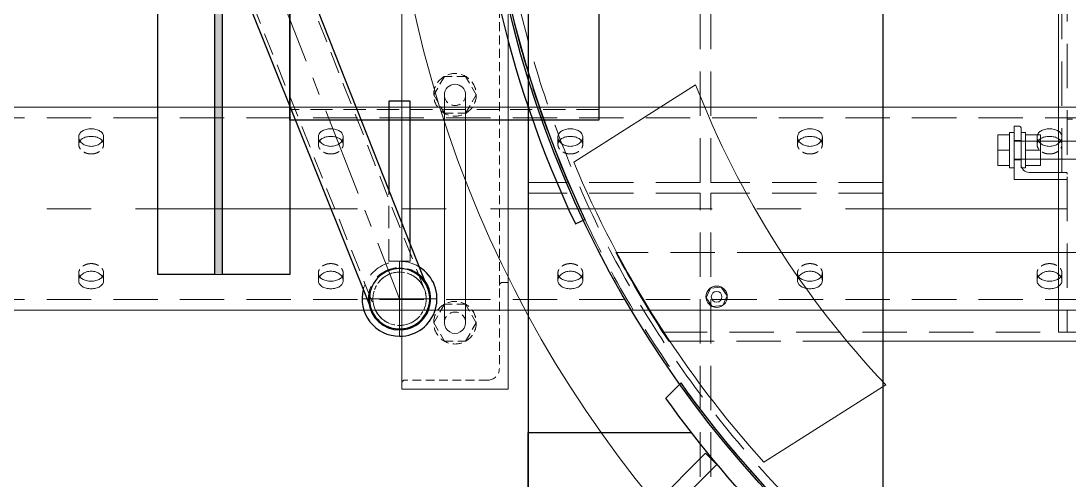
# Model space of a CAD drawing. Header units: millimetres. Extents: x -46397 to 283259, y -8690 to 23983.
# Drawn here: x 2549 to 3139, y 461 to 720 of the extents above; entities that cross this region are included whole.
import ezdxf

# ---------------------------------------------------------------- set-up
doc = ezdxf.new("R2010")
doc.units = ezdxf.units.MM
for name, pattern in [('CENTER', [2, 1.25, -0.25, 0.25, -0.25]), ('HIDDEN', [0.375, 0.25, -0.125]), ('HIDDENX2', [0.75, 0.5, -0.25])]:
    doc.linetypes.add(name, pattern=pattern)
for name, color, linetype, lineweight in [('AM_8', 1, 'Continuous', 25), ('CHUAN NET KHUAT', 4, 'HIDDEN', 0), ('DUONGCHINH', 7, 'Continuous', 25), ('DUONGDIM', 253, 'Continuous', 15), ('DUONGTAM', 1, 'CENTER', 0), ('Long_AM_Hidden', 4, 'HIDDEN', 9), ('Long_AM_Visible', 30, 'Continuous', 25), ('Long_Centerline', 1, 'CENTER', 9), ('PH-133D', 8, 'HIDDEN', 9), ('PV-133D', 7, 'Continuous', 9)]:
    doc.layers.add(name, color=color, linetype=linetype, lineweight=lineweight)
doc.layers.add('flashshoot', color=7, linetype='Continuous')

# ---------------------------------------------------------------- blocks, each defined once
blk = doc.blocks.new('A$Cd0a137ae')
at = {"color": 3, "linetype": 'HIDDENX2', "lineweight": 0, "ltscale": 50}
for radius in [605, 600, 600]:
    blk.add_circle((0, 2.33), radius, dxfattribs=at)
at = {"layer": 'DUONGCHINH', "color": 2}
blk.add_circle((0, 2.33), 606, dxfattribs=at)
blk = doc.blocks.new('A$C5f191858')
at = {"color": 150, "linetype": 'Continuous', "lineweight": 0, "ltscale": 10}
for p, q in [((277.67, 438.41), (277.67, -433.74)), ((327.67, -396.87), (327.67, 401.54)), ((322.67, -227.67), (322.67, -277.67)), ((322.67, -277.67), (-327.33, -277.67)), ((215.12, -277.67), (215.12, -287.83)), ((225.12, -277.67), (225.12, -287.83)), ((232.62, -277.67), (232.62, -294.17)), ((236.62, -302.67), (236.62, -277.67)), ((211.49, -287.83), (211.49, -296.17)), ((220.12, -287.83), (211.49, -287.83)), ((220.12, -287.83), (220.12, -296.17)), ((228.75, -287.83), (220.12, -287.83)), ((228.75, -287.83), (228.75, -296.17)), ((206.62, -299.67), (206.62, -302.67)), ((228.12, -298.67), (207.62, -298.67)), ((230.12, -296.17), (210.12, -296.17)), ((210.12, -296.17), (210.12, -298.67)), ((230.12, -296.17), (230.12, -298.2)), ((206.62, -302.67), (236.62, -302.67)), ((210.12, -302.67), (210.12, -305.17)), ((210.12, -305.17), (230.12, -305.17)), ((211.49, -305.17), (211.49, -311.83)), ((220.12, -305.17), (220.12, -311.83)), ((228.75, -305.17), (228.75, -311.83)), ((230.12, -302.67), (230.12, -305.17)), ((220.12, -311.83), (211.49, -311.83)), ((228.75, -311.83), (220.12, -311.83)), ((395.82, -443.66), (352.28, -374.98)), ((297.25, -467.74), (302.14, -464.31)), ((302.14, -464.31), (307.56, -466.83)), ((297.77, -473.69), (297.25, -467.74)), ((307.56, -466.83), (308.08, -472.79)), ((303.19, -476.22), (297.77, -473.69)), ((308.08, -472.79), (303.19, -476.22)), ((226.9, -550.74), (183.36, -482.07)), ((327.67, -497.22), (327.67, -496.6)), ((277.67, -526.57), (277.67, -527.09))]:
    blk.add_line(p, q, dxfattribs=at)
for radius in [6, 3]:
    blk.add_circle((302.67, -470.26), radius, dxfattribs=at)
for centre, radius, start, end in [((228.12, -294.17), 4.5, 270, 0), ((207.62, -299.67), 1, 90, 180), ((-5.41, 2.46), 520, 291.28581, 313.46079), ((-5.41, 2.46), 600, 292.77923, 311.96737), ((-4.67, 2.33), 600, 298.07038, 303.63424)]:
    blk.add_arc(centre, radius, start, end, dxfattribs=at)
at = {"layer": 'CHUAN NET KHUAT', "ltscale": 100}
for p, q in [((215.12, -252.67), (215.12, -277.67)), ((225.12, -252.67), (225.12, -277.67)), ((202.67, -269.67), (202.67, -272.67)), ((-327.33, -272.67), (322.67, -272.67)), ((232.67, -275.67), (-237.33, -275.67)), ((232.62, -273.67), (232.62, -277.67)), ((232.67, -272.67), (232.67, -275.67)), ((236.62, -277.67), (236.62, -272.67)), ((322.67, -500.51), (322.67, -277.67)), ((215.12, -287.83), (215.12, -302.67)), ((215.12, -298.67), (215.12, -287.83)), ((225.12, -287.83), (225.12, -302.67)), ((225.12, -298.67), (225.12, -287.83)), ((214.62, -298.67), (214.62, -302.67)), ((225.62, -298.67), (225.62, -302.67)), ((228.12, -298.67), (230.12, -298.67)), ((230.12, -298.2), (230.12, -298.67)), ((327.67, -496.6), (327.67, -396.87)), ((277.67, -433.74), (277.67, -526.57))]:
    blk.add_line(p, q, dxfattribs=at)
at = {"layer": 'CHUAN NET KHUAT', "ltscale": 50}
blk.add_arc((233.62, -273.67), 1, 90, 180, dxfattribs=at)
blk = doc.blocks.new('A$C87972526')
at = {"color": 5, "linetype": 'Continuous', "lineweight": 0}
blk.add_circle((0, 2.34), 656, dxfattribs=at)
blk = doc.blocks.new('MH2.1')
at = {"layer": 'AM_8'}
blk.add_hatch(color=256, dxfattribs=at).paths.add_polyline_path([(290, -751), (-290, -751), (-290, -755.5), (290, -755.5)])
at = {"layer": 'DUONGDIM'}
blk.add_lwpolyline([(-290, -751), (290, -751), (290, -755.5), (-290, -755.5)], close=True, dxfattribs=at)
at = {"layer": 'Long_AM_Hidden', "ltscale": 50}
for p, q in [((298.62, -637.14), (39.91, -739.46)), ((272.71, -645.24), (282.65, -645.24)), ((282.65, -645.24), (282.65, -657.24)), ((282.65, -657.24), (242.37, -657.24)), ((50.17, -769.15), (308.88, -665.33))]:
    blk.add_line(p, q, dxfattribs=at)
blk.add_lwpolyline([(-197.2, -539), (197.2, -539), (197.2, -713), (-197.2, -713)], close=True, dxfattribs=at)
for radius, start, end in [(17.54, 124.25412, 275.74588), (17, 110, 290), (15, 110, 290), (15, 290, 110), (21.1, 146.32333, 255.50079)]:
    blk.add_arc((303.75, -651.24), radius, start, end, dxfattribs=at)
at = {"layer": 'Long_AM_Visible'}
for p, q in [((261.59, -552.17), (259.03, -546.75)), ((297.94, -635.26), (39.23, -737.58)), ((50.86, -771.03), (309.57, -667.21))]:
    blk.add_line(p, q, dxfattribs=at)
for points in [[(-203.2, -539), (203.2, -539), (203.2, -713), (-203.2, -713)], [(-290, -713), (290, -713), (290, -751), (-290, -751)], [(-290, -755.5), (290, -755.5), (290, -787.5), (-290, -787.5)]]:
    blk.add_lwpolyline(points, close=True, dxfattribs=at)
blk.add_lwpolyline([(272.71, -645.24), (192.51, -645.24), (192.51, -657.24), (242.37, -657.24)], dxfattribs=at)
for centre, radius, start, end in [((0, 0), 605, 244.65039, 295.34961), ((0, 0), 611, 244.65039, 295.34961), ((303.75, -651.24), 21.1, 0, 147.93155), ((303.75, -651.24), 17, 110, 20), ((303.75, -651.24), 17.54, 0, 124.25412), ((303.75, -651.24), 17, 20, 109.99595), ((303.75, -651.24), 21.1, 255.50079, 0), ((303.75, -651.24), 17.54, 275.74588, 0)]:
    blk.add_arc(centre, radius, start, end, dxfattribs=at)
at = {"layer": 'Long_Centerline', "ltscale": 40}
for p, q in [((303.75, -630.14), (303.75, -672.34)), ((-25.4, -780.69), (303.75, -651.24)), ((282.65, -651.24), (324.85, -651.24))]:
    blk.add_line(p, q, dxfattribs=at)
at = {"layer": 'PH-133D', "ltscale": 10}
blk.add_circle((303.75, -651.24), 15, dxfattribs=at)
at = {"layer": 'PV-133D'}
for p, q in [((203.2, -655.24), (203.2, -669.74)), ((290, -723), (290, -751)), ((290, -755.5), (290, -777.5))]:
    blk.add_line(p, q, dxfattribs=at)
blk.add_arc((303.75, -651.24), 17, 290, 110, dxfattribs=at)
blk = doc.blocks.new('ksajd jkajkdqwe')
at = {"rotation": 270}
blk.add_blockref('MH2.1', (5004.67, 0), dxfattribs=at)
blk = doc.blocks.new('A$C709efb1f')
at = {"color": 150, "linetype": 'Continuous', "lineweight": 0, "ltscale": 10}
for p, q in [((195.98, 1125), (195.98, -3000)), ((310.28, 1125), (310.28, -3000))]:
    blk.add_line(p, q, dxfattribs=at)
at = {"color": 1, "linetype": 'HIDDENX2', "lineweight": 0, "ltscale": 50}
for p, q in [((202, 1125), (202, -3000)), ((304.26, 1125), (304.26, -3000))]:
    blk.add_line(p, q, dxfattribs=at)
at = {"color": 1, "linetype": 'HIDDENX2', "lineweight": 0, "ltscale": 10}
for p, q in [((212.72, -278), (216.98, -278)), ((289.29, -278), (293.54, -278)), ((212.72, -292), (216.98, -292)), ((289.29, -292), (293.54, -292)), ((212.72, -413), (216.98, -413)), ((289.29, -413), (293.54, -413)), ((212.72, -427), (216.98, -427)), ((289.29, -427), (293.54, -427)), ((212.72, -548), (216.98, -548)), ((289.29, -548), (293.54, -548)), ((212.72, -562), (216.98, -562)), ((289.29, -562), (293.54, -562)), ((212.72, -683), (216.98, -683)), ((289.29, -683), (293.54, -683)), ((212.72, -697), (216.98, -697)), ((289.29, -697), (293.54, -697)), ((212.72, -818), (216.98, -818)), ((289.29, -818), (293.54, -818)), ((212.72, -832), (216.98, -832)), ((289.29, -832), (293.54, -832))]:
    blk.add_line(p, q, dxfattribs=at)
at = {"color": 150, "linetype": 'Continuous', "lineweight": 0, "ltscale": 10}
for points, knots in [([(217.97, -285), (217.97, -285.44), (217.94, -285.89), (217.8, -286.8), (217.69, -287.25), (217.41, -288.11), (217.24, -288.52), (216.84, -289.29), (216.61, -289.64), (216.13, -290.26), (215.87, -290.55), (215.29, -291.07), (214.98, -291.29), (214.34, -291.65), (214.01, -291.78), (213.36, -291.96), (213.03, -292), (212.41, -292), (212.09, -291.96), (211.47, -291.78), (211.16, -291.65), (210.58, -291.29), (210.3, -291.07), (209.8, -290.55), (209.57, -290.26), (209.17, -289.64), (208.99, -289.29), (208.66, -288.52), (208.52, -288.11), (208.3, -287.25), (208.21, -286.8), (208.1, -285.89), (208.07, -285.44), (208.07, -284.56), (208.1, -284.11), (208.21, -283.2), (208.3, -282.75), (208.52, -281.89), (208.66, -281.48), (208.99, -280.71), (209.17, -280.36), (209.57, -279.74), (209.8, -279.45), (210.3, -278.93), (210.58, -278.71), (211.16, -278.35), (211.47, -278.22), (212.09, -278.04), (212.41, -278), (213.03, -278), (213.36, -278.04), (214.01, -278.22), (214.34, -278.35), (214.98, -278.71), (215.29, -278.93), (215.87, -279.45), (216.13, -279.74), (216.61, -280.36), (216.84, -280.71), (217.24, -281.48), (217.41, -281.89), (217.69, -282.75), (217.8, -283.2), (217.94, -284.11), (217.97, -284.56), (217.97, -285)], [0, 0, 0, 0, 1.319832, 1.319832, 2.639664, 2.639664, 3.959497, 3.959497, 5.279329, 5.279329, 6.599151, 6.599151, 7.918973, 7.918973, 9.238795, 9.238795, 10.558617, 10.558617, 11.878439, 11.878439, 13.198261, 13.198261, 14.518084, 14.518084, 15.837906, 15.837906, 17.157738, 17.157738, 18.47757, 18.47757, 19.797402, 19.797402, 21.117235, 21.117235, 22.437067, 22.437067, 23.756899, 23.756899, 25.076731, 25.076731, 26.396564, 26.396564, 27.716386, 27.716386, 29.036208, 29.036208, 30.35603, 30.35603, 31.675852, 31.675852, 32.995674, 32.995674, 34.315496, 34.315496, 35.635318, 35.635318, 36.95514, 36.95514, 38.274973, 38.274973, 39.594805, 39.594805, 40.914637, 40.914637, 42.234469, 42.234469, 42.234469, 42.234469]), ([(214.91, -278.68), (214.7, -278.83), (214.5, -279), (214.07, -279.45), (213.84, -279.74), (213.45, -280.36), (213.26, -280.71), (212.94, -281.48), (212.81, -281.89), (212.58, -282.75), (212.5, -283.2), (212.39, -284.11), (212.37, -284.56), (212.37, -285.44), (212.39, -285.89), (212.5, -286.8), (212.58, -287.25), (212.81, -288.11), (212.94, -288.52), (213.26, -289.29), (213.45, -289.64), (213.84, -290.26), (214.07, -290.55), (214.5, -291), (214.7, -291.17), (214.91, -291.32)], [13.547032, 13.547032, 13.547032, 13.547032, 14.522015, 14.522015, 15.842193, 15.842193, 17.162386, 17.162386, 18.48258, 18.48258, 19.802773, 19.802773, 21.122966, 21.122966, 22.44316, 22.44316, 23.763353, 23.763353, 25.083546, 25.083546, 26.40374, 26.40374, 27.723917, 27.723917, 28.6989, 28.6989, 28.6989, 28.6989]), ([(288.29, -285), (288.29, -284.56), (288.32, -284.11), (288.46, -283.2), (288.57, -282.75), (288.85, -281.89), (289.03, -281.48), (289.43, -280.71), (289.65, -280.36), (290.13, -279.74), (290.4, -279.45), (290.97, -278.93), (291.28, -278.71), (291.92, -278.35), (292.25, -278.22), (292.91, -278.04), (293.23, -278), (293.85, -278), (294.17, -278.04), (294.8, -278.22), (295.1, -278.35), (295.68, -278.71), (295.96, -278.93), (296.46, -279.45), (296.69, -279.74), (297.09, -280.36), (297.28, -280.71), (297.6, -281.48), (297.74, -281.89), (297.97, -282.75), (298.05, -283.2), (298.16, -284.11), (298.19, -284.56), (298.19, -285.44), (298.16, -285.89), (298.05, -286.8), (297.97, -287.25), (297.74, -288.11), (297.6, -288.52), (297.28, -289.29), (297.09, -289.64), (296.69, -290.26), (296.46, -290.55), (295.96, -291.07), (295.68, -291.29), (295.1, -291.65), (294.8, -291.78), (294.17, -291.96), (293.85, -292), (293.23, -292), (292.91, -291.96), (292.25, -291.78), (291.92, -291.65), (291.28, -291.29), (290.97, -291.07), (290.4, -290.55), (290.13, -290.26), (289.65, -289.64), (289.43, -289.29), (289.03, -288.52), (288.85, -288.11), (288.57, -287.25), (288.46, -286.8), (288.32, -285.89), (288.29, -285.44), (288.29, -285)], [0, 0, 0, 0, 1.319832, 1.319832, 2.639664, 2.639664, 3.959497, 3.959497, 5.279329, 5.279329, 6.599151, 6.599151, 7.918973, 7.918973, 9.238795, 9.238795, 10.558617, 10.558617, 11.878439, 11.878439, 13.198261, 13.198261, 14.518084, 14.518084, 15.837906, 15.837906, 17.157738, 17.157738, 18.47757, 18.47757, 19.797402, 19.797402, 21.117235, 21.117235, 22.437067, 22.437067, 23.756899, 23.756899, 25.076731, 25.076731, 26.396564, 26.396564, 27.716386, 27.716386, 29.036208, 29.036208, 30.35603, 30.35603, 31.675852, 31.675852, 32.995674, 32.995674, 34.315496, 34.315496, 35.635318, 35.635318, 36.95514, 36.95514, 38.274973, 38.274973, 39.594805, 39.594805, 40.914637, 40.914637, 42.234469, 42.234469, 42.234469, 42.234469]), ([(291.35, -291.32), (291.56, -291.17), (291.76, -291), (292.19, -290.55), (292.42, -290.26), (292.81, -289.64), (293, -289.29), (293.32, -288.52), (293.46, -288.11), (293.68, -287.25), (293.76, -286.8), (293.87, -285.89), (293.9, -285.44), (293.9, -284.56), (293.87, -284.11), (293.76, -283.2), (293.68, -282.75), (293.46, -281.89), (293.32, -281.48), (293, -280.71), (292.81, -280.36), (292.42, -279.74), (292.19, -279.45), (291.76, -279), (291.56, -278.83), (291.35, -278.68)], [13.547032, 13.547032, 13.547032, 13.547032, 14.522015, 14.522015, 15.842193, 15.842193, 17.162386, 17.162386, 18.48258, 18.48258, 19.802773, 19.802773, 21.122966, 21.122966, 22.44316, 22.44316, 23.763353, 23.763353, 25.083546, 25.083546, 26.40374, 26.40374, 27.723917, 27.723917, 28.6989, 28.6989, 28.6989, 28.6989]), ([(217.97, -420), (217.97, -420.44), (217.94, -420.89), (217.8, -421.8), (217.69, -422.25), (217.41, -423.11), (217.24, -423.52), (216.84, -424.29), (216.61, -424.64), (216.13, -425.26), (215.87, -425.55), (215.29, -426.07), (214.98, -426.29), (214.34, -426.65), (214.01, -426.78), (213.36, -426.96), (213.03, -427), (212.41, -427), (212.09, -426.96), (211.47, -426.78), (211.16, -426.65), (210.58, -426.29), (210.3, -426.07), (209.8, -425.55), (209.57, -425.26), (209.17, -424.64), (208.99, -424.29), (208.66, -423.52), (208.52, -423.11), (208.3, -422.25), (208.21, -421.8), (208.1, -420.89), (208.07, -420.44), (208.07, -419.56), (208.1, -419.11), (208.21, -418.2), (208.3, -417.75), (208.52, -416.89), (208.66, -416.48), (208.99, -415.71), (209.17, -415.36), (209.57, -414.74), (209.8, -414.45), (210.3, -413.93), (210.58, -413.71), (211.16, -413.35), (211.47, -413.22), (212.09, -413.04), (212.41, -413), (213.03, -413), (213.36, -413.04), (214.01, -413.22), (214.34, -413.35), (214.98, -413.71), (215.29, -413.93), (215.87, -414.45), (216.13, -414.74), (216.61, -415.36), (216.84, -415.71), (217.24, -416.48), (217.41, -416.89), (217.69, -417.75), (217.8, -418.2), (217.94, -419.11), (217.97, -419.56), (217.97, -420)], [0, 0, 0, 0, 1.319832, 1.319832, 2.639664, 2.639664, 3.959497, 3.959497, 5.279329, 5.279329, 6.599151, 6.599151, 7.918973, 7.918973, 9.238795, 9.238795, 10.558617, 10.558617, 11.878439, 11.878439, 13.198261, 13.198261, 14.518084, 14.518084, 15.837906, 15.837906, 17.157738, 17.157738, 18.47757, 18.47757, 19.797402, 19.797402, 21.117235, 21.117235, 22.437067, 22.437067, 23.756899, 23.756899, 25.076731, 25.076731, 26.396564, 26.396564, 27.716386, 27.716386, 29.036208, 29.036208, 30.35603, 30.35603, 31.675852, 31.675852, 32.995674, 32.995674, 34.315496, 34.315496, 35.635318, 35.635318, 36.95514, 36.95514, 38.274973, 38.274973, 39.594805, 39.594805, 40.914637, 40.914637, 42.234469, 42.234469, 42.234469, 42.234469]), ([(288.29, -420), (288.29, -419.56), (288.32, -419.11), (288.46, -418.2), (288.57, -417.75), (288.85, -416.89), (289.03, -416.48), (289.43, -415.71), (289.65, -415.36), (290.13, -414.74), (290.4, -414.45), (290.97, -413.93), (291.28, -413.71), (291.92, -413.35), (292.25, -413.22), (292.91, -413.04), (293.23, -413), (293.85, -413), (294.17, -413.04), (294.8, -413.22), (295.1, -413.35), (295.68, -413.71), (295.96, -413.93), (296.46, -414.45), (296.69, -414.74), (297.09, -415.36), (297.28, -415.71), (297.6, -416.48), (297.74, -416.89), (297.97, -417.75), (298.05, -418.2), (298.16, -419.11), (298.19, -419.56), (298.19, -420.44), (298.16, -420.89), (298.05, -421.8), (297.97, -422.25), (297.74, -423.11), (297.6, -423.52), (297.28, -424.29), (297.09, -424.64), (296.69, -425.26), (296.46, -425.55), (295.96, -426.07), (295.68, -426.29), (295.1, -426.65), (294.8, -426.78), (294.17, -426.96), (293.85, -427), (293.23, -427), (292.91, -426.96), (292.25, -426.78), (291.92, -426.65), (291.28, -426.29), (290.97, -426.07), (290.4, -425.55), (290.13, -425.26), (289.65, -424.64), (289.43, -424.29), (289.03, -423.52), (288.85, -423.11), (288.57, -422.25), (288.46, -421.8), (288.32, -420.89), (288.29, -420.44), (288.29, -420)], [0, 0, 0, 0, 1.319832, 1.319832, 2.639664, 2.639664, 3.959497, 3.959497, 5.279329, 5.279329, 6.599151, 6.599151, 7.918973, 7.918973, 9.238795, 9.238795, 10.558617, 10.558617, 11.878439, 11.878439, 13.198261, 13.198261, 14.518084, 14.518084, 15.837906, 15.837906, 17.157738, 17.157738, 18.47757, 18.47757, 19.797402, 19.797402, 21.117235, 21.117235, 22.437067, 22.437067, 23.756899, 23.756899, 25.076731, 25.076731, 26.396564, 26.396564, 27.716386, 27.716386, 29.036208, 29.036208, 30.35603, 30.35603, 31.675852, 31.675852, 32.995674, 32.995674, 34.315496, 34.315496, 35.635318, 35.635318, 36.95514, 36.95514, 38.274973, 38.274973, 39.594805, 39.594805, 40.914637, 40.914637, 42.234469, 42.234469, 42.234469, 42.234469]), ([(214.91, -413.68), (214.7, -413.83), (214.5, -414), (214.07, -414.45), (213.84, -414.74), (213.45, -415.36), (213.26, -415.71), (212.94, -416.48), (212.81, -416.89), (212.58, -417.75), (212.5, -418.2), (212.39, -419.11), (212.37, -419.56), (212.37, -420.44), (212.39, -420.89), (212.5, -421.8), (212.58, -422.25), (212.81, -423.11), (212.94, -423.52), (213.26, -424.29), (213.45, -424.64), (213.84, -425.26), (214.07, -425.55), (214.5, -426), (214.7, -426.17), (214.91, -426.32)], [13.547032, 13.547032, 13.547032, 13.547032, 14.522015, 14.522015, 15.842193, 15.842193, 17.162386, 17.162386, 18.48258, 18.48258, 19.802773, 19.802773, 21.122966, 21.122966, 22.44316, 22.44316, 23.763353, 23.763353, 25.083546, 25.083546, 26.40374, 26.40374, 27.723917, 27.723917, 28.6989, 28.6989, 28.6989, 28.6989]), ([(291.35, -426.32), (291.56, -426.17), (291.76, -426), (292.19, -425.55), (292.42, -425.26), (292.81, -424.64), (293, -424.29), (293.32, -423.52), (293.46, -423.11), (293.68, -422.25), (293.76, -421.8), (293.87, -420.89), (293.9, -420.44), (293.9, -419.56), (293.87, -419.11), (293.76, -418.2), (293.68, -417.75), (293.46, -416.89), (293.32, -416.48), (293, -415.71), (292.81, -415.36), (292.42, -414.74), (292.19, -414.45), (291.76, -414), (291.56, -413.83), (291.35, -413.68)], [13.547032, 13.547032, 13.547032, 13.547032, 14.522015, 14.522015, 15.842193, 15.842193, 17.162386, 17.162386, 18.48258, 18.48258, 19.802773, 19.802773, 21.122966, 21.122966, 22.44316, 22.44316, 23.763353, 23.763353, 25.083546, 25.083546, 26.40374, 26.40374, 27.723917, 27.723917, 28.6989, 28.6989, 28.6989, 28.6989]), ([(217.97, -555), (217.97, -555.44), (217.94, -555.89), (217.8, -556.8), (217.69, -557.25), (217.41, -558.11), (217.24, -558.52), (216.84, -559.29), (216.61, -559.64), (216.13, -560.26), (215.87, -560.55), (215.29, -561.07), (214.98, -561.29), (214.34, -561.65), (214.01, -561.78), (213.36, -561.96), (213.03, -562), (212.41, -562), (212.09, -561.96), (211.47, -561.78), (211.16, -561.65), (210.58, -561.29), (210.3, -561.07), (209.8, -560.55), (209.57, -560.26), (209.17, -559.64), (208.99, -559.29), (208.66, -558.52), (208.52, -558.11), (208.3, -557.25), (208.21, -556.8), (208.1, -555.89), (208.07, -555.44), (208.07, -554.56), (208.1, -554.11), (208.21, -553.2), (208.3, -552.75), (208.52, -551.89), (208.66, -551.48), (208.99, -550.71), (209.17, -550.36), (209.57, -549.74), (209.8, -549.45), (210.3, -548.93), (210.58, -548.71), (211.16, -548.35), (211.47, -548.22), (212.09, -548.04), (212.41, -548), (213.03, -548), (213.36, -548.04), (214.01, -548.22), (214.34, -548.35), (214.98, -548.71), (215.29, -548.93), (215.87, -549.45), (216.13, -549.74), (216.61, -550.36), (216.84, -550.71), (217.24, -551.48), (217.41, -551.89), (217.69, -552.75), (217.8, -553.2), (217.94, -554.11), (217.97, -554.56), (217.97, -555)], [0, 0, 0, 0, 1.319832, 1.319832, 2.639664, 2.639664, 3.959497, 3.959497, 5.279329, 5.279329, 6.599151, 6.599151, 7.918973, 7.918973, 9.238795, 9.238795, 10.558617, 10.558617, 11.878439, 11.878439, 13.198261, 13.198261, 14.518084, 14.518084, 15.837906, 15.837906, 17.157738, 17.157738, 18.47757, 18.47757, 19.797402, 19.797402, 21.117235, 21.117235, 22.437067, 22.437067, 23.756899, 23.756899, 25.076731, 25.076731, 26.396564, 26.396564, 27.716386, 27.716386, 29.036208, 29.036208, 30.35603, 30.35603, 31.675852, 31.675852, 32.995674, 32.995674, 34.315496, 34.315496, 35.635318, 35.635318, 36.95514, 36.95514, 38.274973, 38.274973, 39.594805, 39.594805, 40.914637, 40.914637, 42.234469, 42.234469, 42.234469, 42.234469]), ([(214.91, -548.68), (214.7, -548.83), (214.5, -549), (214.07, -549.45), (213.84, -549.74), (213.45, -550.36), (213.26, -550.71), (212.94, -551.48), (212.81, -551.89), (212.58, -552.75), (212.5, -553.2), (212.39, -554.11), (212.37, -554.56), (212.37, -555.44), (212.39, -555.89), (212.5, -556.8), (212.58, -557.25), (212.81, -558.11), (212.94, -558.52), (213.26, -559.29), (213.45, -559.64), (213.84, -560.26), (214.07, -560.55), (214.5, -561), (214.7, -561.17), (214.91, -561.32)], [13.547032, 13.547032, 13.547032, 13.547032, 14.522015, 14.522015, 15.842193, 15.842193, 17.162386, 17.162386, 18.48258, 18.48258, 19.802773, 19.802773, 21.122966, 21.122966, 22.44316, 22.44316, 23.763353, 23.763353, 25.083546, 25.083546, 26.40374, 26.40374, 27.723917, 27.723917, 28.6989, 28.6989, 28.6989, 28.6989]), ([(288.29, -555), (288.29, -554.56), (288.32, -554.11), (288.46, -553.2), (288.57, -552.75), (288.85, -551.89), (289.03, -551.48), (289.43, -550.71), (289.65, -550.36), (290.13, -549.74), (290.4, -549.45), (290.97, -548.93), (291.28, -548.71), (291.92, -548.35), (292.25, -548.22), (292.91, -548.04), (293.23, -548), (293.85, -548), (294.17, -548.04), (294.8, -548.22), (295.1, -548.35), (295.68, -548.71), (295.96, -548.93), (296.46, -549.45), (296.69, -549.74), (297.09, -550.36), (297.28, -550.71), (297.6, -551.48), (297.74, -551.89), (297.97, -552.75), (298.05, -553.2), (298.16, -554.11), (298.19, -554.56), (298.19, -555.44), (298.16, -555.89), (298.05, -556.8), (297.97, -557.25), (297.74, -558.11), (297.6, -558.52), (297.28, -559.29), (297.09, -559.64), (296.69, -560.26), (296.46, -560.55), (295.96, -561.07), (295.68, -561.29), (295.1, -561.65), (294.8, -561.78), (294.17, -561.96), (293.85, -562), (293.23, -562), (292.91, -561.96), (292.25, -561.78), (291.92, -561.65), (291.28, -561.29), (290.97, -561.07), (290.4, -560.55), (290.13, -560.26), (289.65, -559.64), (289.43, -559.29), (289.03, -558.52), (288.85, -558.11), (288.57, -557.25), (288.46, -556.8), (288.32, -555.89), (288.29, -555.44), (288.29, -555)], [0, 0, 0, 0, 1.319832, 1.319832, 2.639664, 2.639664, 3.959497, 3.959497, 5.279329, 5.279329, 6.599151, 6.599151, 7.918973, 7.918973, 9.238795, 9.238795, 10.558617, 10.558617, 11.878439, 11.878439, 13.198261, 13.198261, 14.518084, 14.518084, 15.837906, 15.837906, 17.157738, 17.157738, 18.47757, 18.47757, 19.797402, 19.797402, 21.117235, 21.117235, 22.437067, 22.437067, 23.756899, 23.756899, 25.076731, 25.076731, 26.396564, 26.396564, 27.716386, 27.716386, 29.036208, 29.036208, 30.35603, 30.35603, 31.675852, 31.675852, 32.995674, 32.995674, 34.315496, 34.315496, 35.635318, 35.635318, 36.95514, 36.95514, 38.274973, 38.274973, 39.594805, 39.594805, 40.914637, 40.914637, 42.234469, 42.234469, 42.234469, 42.234469]), ([(291.35, -561.32), (291.56, -561.17), (291.76, -561), (292.19, -560.55), (292.42, -560.26), (292.81, -559.64), (293, -559.29), (293.32, -558.52), (293.46, -558.11), (293.68, -557.25), (293.76, -556.8), (293.87, -555.89), (293.9, -555.44), (293.9, -554.56), (293.87, -554.11), (293.76, -553.2), (293.68, -552.75), (293.46, -551.89), (293.32, -551.48), (293, -550.71), (292.81, -550.36), (292.42, -549.74), (292.19, -549.45), (291.76, -549), (291.56, -548.83), (291.35, -548.68)], [13.547032, 13.547032, 13.547032, 13.547032, 14.522015, 14.522015, 15.842193, 15.842193, 17.162386, 17.162386, 18.48258, 18.48258, 19.802773, 19.802773, 21.122966, 21.122966, 22.44316, 22.44316, 23.763353, 23.763353, 25.083546, 25.083546, 26.40374, 26.40374, 27.723917, 27.723917, 28.6989, 28.6989, 28.6989, 28.6989]), ([(217.97, -690), (217.97, -690.44), (217.94, -690.89), (217.8, -691.8), (217.69, -692.25), (217.41, -693.11), (217.24, -693.52), (216.84, -694.29), (216.61, -694.64), (216.13, -695.26), (215.87, -695.55), (215.29, -696.07), (214.98, -696.29), (214.34, -696.65), (214.01, -696.78), (213.36, -696.96), (213.03, -697), (212.41, -697), (212.09, -696.96), (211.47, -696.78), (211.16, -696.65), (210.58, -696.29), (210.3, -696.07), (209.8, -695.55), (209.57, -695.26), (209.17, -694.64), (208.99, -694.29), (208.66, -693.52), (208.52, -693.11), (208.3, -692.25), (208.21, -691.8), (208.1, -690.89), (208.07, -690.44), (208.07, -689.56), (208.1, -689.11), (208.21, -688.2), (208.3, -687.75), (208.52, -686.89), (208.66, -686.48), (208.99, -685.71), (209.17, -685.36), (209.57, -684.74), (209.8, -684.45), (210.3, -683.93), (210.58, -683.71), (211.16, -683.35), (211.47, -683.22), (212.09, -683.04), (212.41, -683), (213.03, -683), (213.36, -683.04), (214.01, -683.22), (214.34, -683.35), (214.98, -683.71), (215.29, -683.93), (215.87, -684.45), (216.13, -684.74), (216.61, -685.36), (216.84, -685.71), (217.24, -686.48), (217.41, -686.89), (217.69, -687.75), (217.8, -688.2), (217.94, -689.11), (217.97, -689.56), (217.97, -690)], [0, 0, 0, 0, 1.319832, 1.319832, 2.639664, 2.639664, 3.959497, 3.959497, 5.279329, 5.279329, 6.599151, 6.599151, 7.918973, 7.918973, 9.238795, 9.238795, 10.558617, 10.558617, 11.878439, 11.878439, 13.198261, 13.198261, 14.518084, 14.518084, 15.837906, 15.837906, 17.157738, 17.157738, 18.47757, 18.47757, 19.797402, 19.797402, 21.117235, 21.117235, 22.437067, 22.437067, 23.756899, 23.756899, 25.076731, 25.076731, 26.396564, 26.396564, 27.716386, 27.716386, 29.036208, 29.036208, 30.35603, 30.35603, 31.675852, 31.675852, 32.995674, 32.995674, 34.315496, 34.315496, 35.635318, 35.635318, 36.95514, 36.95514, 38.274973, 38.274973, 39.594805, 39.594805, 40.914637, 40.914637, 42.234469, 42.234469, 42.234469, 42.234469]), ([(214.91, -683.68), (214.7, -683.83), (214.5, -684), (214.07, -684.45), (213.84, -684.74), (213.45, -685.36), (213.26, -685.71), (212.94, -686.48), (212.81, -686.89), (212.58, -687.75), (212.5, -688.2), (212.39, -689.11), (212.37, -689.56), (212.37, -690.44), (212.39, -690.89), (212.5, -691.8), (212.58, -692.25), (212.81, -693.11), (212.94, -693.52), (213.26, -694.29), (213.45, -694.64), (213.84, -695.26), (214.07, -695.55), (214.5, -696), (214.7, -696.17), (214.91, -696.32)], [13.547032, 13.547032, 13.547032, 13.547032, 14.522015, 14.522015, 15.842193, 15.842193, 17.162386, 17.162386, 18.48258, 18.48258, 19.802773, 19.802773, 21.122966, 21.122966, 22.44316, 22.44316, 23.763353, 23.763353, 25.083546, 25.083546, 26.40374, 26.40374, 27.723917, 27.723917, 28.6989, 28.6989, 28.6989, 28.6989]), ([(288.29, -690), (288.29, -689.56), (288.32, -689.11), (288.46, -688.2), (288.57, -687.75), (288.85, -686.89), (289.03, -686.48), (289.43, -685.71), (289.65, -685.36), (290.13, -684.74), (290.4, -684.45), (290.97, -683.93), (291.28, -683.71), (291.92, -683.35), (292.25, -683.22), (292.91, -683.04), (293.23, -683), (293.85, -683), (294.17, -683.04), (294.8, -683.22), (295.1, -683.35), (295.68, -683.71), (295.96, -683.93), (296.46, -684.45), (296.69, -684.74), (297.09, -685.36), (297.28, -685.71), (297.6, -686.48), (297.74, -686.89), (297.97, -687.75), (298.05, -688.2), (298.16, -689.11), (298.19, -689.56), (298.19, -690.44), (298.16, -690.89), (298.05, -691.8), (297.97, -692.25), (297.74, -693.11), (297.6, -693.52), (297.28, -694.29), (297.09, -694.64), (296.69, -695.26), (296.46, -695.55), (295.96, -696.07), (295.68, -696.29), (295.1, -696.65), (294.8, -696.78), (294.17, -696.96), (293.85, -697), (293.23, -697), (292.91, -696.96), (292.25, -696.78), (291.92, -696.65), (291.28, -696.29), (290.97, -696.07), (290.4, -695.55), (290.13, -695.26), (289.65, -694.64), (289.43, -694.29), (289.03, -693.52), (288.85, -693.11), (288.57, -692.25), (288.46, -691.8), (288.32, -690.89), (288.29, -690.44), (288.29, -690)], [0, 0, 0, 0, 1.319832, 1.319832, 2.639664, 2.639664, 3.959497, 3.959497, 5.279329, 5.279329, 6.599151, 6.599151, 7.918973, 7.918973, 9.238795, 9.238795, 10.558617, 10.558617, 11.878439, 11.878439, 13.198261, 13.198261, 14.518084, 14.518084, 15.837906, 15.837906, 17.157738, 17.157738, 18.47757, 18.47757, 19.797402, 19.797402, 21.117235, 21.117235, 22.437067, 22.437067, 23.756899, 23.756899, 25.076731, 25.076731, 26.396564, 26.396564, 27.716386, 27.716386, 29.036208, 29.036208, 30.35603, 30.35603, 31.675852, 31.675852, 32.995674, 32.995674, 34.315496, 34.315496, 35.635318, 35.635318, 36.95514, 36.95514, 38.274973, 38.274973, 39.594805, 39.594805, 40.914637, 40.914637, 42.234469, 42.234469, 42.234469, 42.234469]), ([(291.35, -696.32), (291.56, -696.17), (291.76, -696), (292.19, -695.55), (292.42, -695.26), (292.81, -694.64), (293, -694.29), (293.32, -693.52), (293.46, -693.11), (293.68, -692.25), (293.76, -691.8), (293.87, -690.89), (293.9, -690.44), (293.9, -689.56), (293.87, -689.11), (293.76, -688.2), (293.68, -687.75), (293.46, -686.89), (293.32, -686.48), (293, -685.71), (292.81, -685.36), (292.42, -684.74), (292.19, -684.45), (291.76, -684), (291.56, -683.83), (291.35, -683.68)], [13.547032, 13.547032, 13.547032, 13.547032, 14.522015, 14.522015, 15.842193, 15.842193, 17.162386, 17.162386, 18.48258, 18.48258, 19.802773, 19.802773, 21.122966, 21.122966, 22.44316, 22.44316, 23.763353, 23.763353, 25.083546, 25.083546, 26.40374, 26.40374, 27.723917, 27.723917, 28.6989, 28.6989, 28.6989, 28.6989]), ([(217.97, -825), (217.97, -825.44), (217.94, -825.89), (217.8, -826.8), (217.69, -827.25), (217.41, -828.11), (217.24, -828.52), (216.84, -829.29), (216.61, -829.64), (216.13, -830.26), (215.87, -830.55), (215.29, -831.07), (214.98, -831.29), (214.34, -831.65), (214.01, -831.78), (213.36, -831.96), (213.03, -832), (212.41, -832), (212.09, -831.96), (211.47, -831.78), (211.16, -831.65), (210.58, -831.29), (210.3, -831.07), (209.8, -830.55), (209.57, -830.26), (209.17, -829.64), (208.99, -829.29), (208.66, -828.52), (208.52, -828.11), (208.3, -827.25), (208.21, -826.8), (208.1, -825.89), (208.07, -825.44), (208.07, -824.56), (208.1, -824.11), (208.21, -823.2), (208.3, -822.75), (208.52, -821.89), (208.66, -821.48), (208.99, -820.71), (209.17, -820.36), (209.57, -819.74), (209.8, -819.45), (210.3, -818.93), (210.58, -818.71), (211.16, -818.35), (211.47, -818.22), (212.09, -818.04), (212.41, -818), (213.03, -818), (213.36, -818.04), (214.01, -818.22), (214.34, -818.35), (214.98, -818.71), (215.29, -818.93), (215.87, -819.45), (216.13, -819.74), (216.61, -820.36), (216.84, -820.71), (217.24, -821.48), (217.41, -821.89), (217.69, -822.75), (217.8, -823.2), (217.94, -824.11), (217.97, -824.56), (217.97, -825)], [0, 0, 0, 0, 1.319832, 1.319832, 2.639664, 2.639664, 3.959497, 3.959497, 5.279329, 5.279329, 6.599151, 6.599151, 7.918973, 7.918973, 9.238795, 9.238795, 10.558617, 10.558617, 11.878439, 11.878439, 13.198261, 13.198261, 14.518084, 14.518084, 15.837906, 15.837906, 17.157738, 17.157738, 18.47757, 18.47757, 19.797402, 19.797402, 21.117235, 21.117235, 22.437067, 22.437067, 23.756899, 23.756899, 25.076731, 25.076731, 26.396564, 26.396564, 27.716386, 27.716386, 29.036208, 29.036208, 30.35603, 30.35603, 31.675852, 31.675852, 32.995674, 32.995674, 34.315496, 34.315496, 35.635318, 35.635318, 36.95514, 36.95514, 38.274973, 38.274973, 39.594805, 39.594805, 40.914637, 40.914637, 42.234469, 42.234469, 42.234469, 42.234469]), ([(214.91, -818.68), (214.7, -818.83), (214.5, -819), (214.07, -819.45), (213.84, -819.74), (213.45, -820.36), (213.26, -820.71), (212.94, -821.48), (212.81, -821.89), (212.58, -822.75), (212.5, -823.2), (212.39, -824.11), (212.37, -824.56), (212.37, -825.44), (212.39, -825.89), (212.5, -826.8), (212.58, -827.25), (212.81, -828.11), (212.94, -828.52), (213.26, -829.29), (213.45, -829.64), (213.84, -830.26), (214.07, -830.55), (214.5, -831), (214.7, -831.17), (214.91, -831.32)], [13.547032, 13.547032, 13.547032, 13.547032, 14.522015, 14.522015, 15.842193, 15.842193, 17.162386, 17.162386, 18.48258, 18.48258, 19.802773, 19.802773, 21.122966, 21.122966, 22.44316, 22.44316, 23.763353, 23.763353, 25.083546, 25.083546, 26.40374, 26.40374, 27.723917, 27.723917, 28.6989, 28.6989, 28.6989, 28.6989]), ([(288.29, -825), (288.29, -824.56), (288.32, -824.11), (288.46, -823.2), (288.57, -822.75), (288.85, -821.89), (289.03, -821.48), (289.43, -820.71), (289.65, -820.36), (290.13, -819.74), (290.4, -819.45), (290.97, -818.93), (291.28, -818.71), (291.92, -818.35), (292.25, -818.22), (292.91, -818.04), (293.23, -818), (293.85, -818), (294.17, -818.04), (294.8, -818.22), (295.1, -818.35), (295.68, -818.71), (295.96, -818.93), (296.46, -819.45), (296.69, -819.74), (297.09, -820.36), (297.28, -820.71), (297.6, -821.48), (297.74, -821.89), (297.97, -822.75), (298.05, -823.2), (298.16, -824.11), (298.19, -824.56), (298.19, -825.44), (298.16, -825.89), (298.05, -826.8), (297.97, -827.25), (297.74, -828.11), (297.6, -828.52), (297.28, -829.29), (297.09, -829.64), (296.69, -830.26), (296.46, -830.55), (295.96, -831.07), (295.68, -831.29), (295.1, -831.65), (294.8, -831.78), (294.17, -831.96), (293.85, -832), (293.23, -832), (292.91, -831.96), (292.25, -831.78), (291.92, -831.65), (291.28, -831.29), (290.97, -831.07), (290.4, -830.55), (290.13, -830.26), (289.65, -829.64), (289.43, -829.29), (289.03, -828.52), (288.85, -828.11), (288.57, -827.25), (288.46, -826.8), (288.32, -825.89), (288.29, -825.44), (288.29, -825)], [0, 0, 0, 0, 1.319832, 1.319832, 2.639664, 2.639664, 3.959497, 3.959497, 5.279329, 5.279329, 6.599151, 6.599151, 7.918973, 7.918973, 9.238795, 9.238795, 10.558617, 10.558617, 11.878439, 11.878439, 13.198261, 13.198261, 14.518084, 14.518084, 15.837906, 15.837906, 17.157738, 17.157738, 18.47757, 18.47757, 19.797402, 19.797402, 21.117235, 21.117235, 22.437067, 22.437067, 23.756899, 23.756899, 25.076731, 25.076731, 26.396564, 26.396564, 27.716386, 27.716386, 29.036208, 29.036208, 30.35603, 30.35603, 31.675852, 31.675852, 32.995674, 32.995674, 34.315496, 34.315496, 35.635318, 35.635318, 36.95514, 36.95514, 38.274973, 38.274973, 39.594805, 39.594805, 40.914637, 40.914637, 42.234469, 42.234469, 42.234469, 42.234469]), ([(291.35, -831.32), (291.56, -831.17), (291.76, -831), (292.19, -830.55), (292.42, -830.26), (292.81, -829.64), (293, -829.29), (293.32, -828.52), (293.46, -828.11), (293.68, -827.25), (293.76, -826.8), (293.87, -825.89), (293.9, -825.44), (293.9, -824.56), (293.87, -824.11), (293.76, -823.2), (293.68, -822.75), (293.46, -821.89), (293.32, -821.48), (293, -820.71), (292.81, -820.36), (292.42, -819.74), (292.19, -819.45), (291.76, -819), (291.56, -818.83), (291.35, -818.68)], [13.547032, 13.547032, 13.547032, 13.547032, 14.522015, 14.522015, 15.842193, 15.842193, 17.162386, 17.162386, 18.48258, 18.48258, 19.802773, 19.802773, 21.122966, 21.122966, 22.44316, 22.44316, 23.763353, 23.763353, 25.083546, 25.083546, 26.40374, 26.40374, 27.723917, 27.723917, 28.6989, 28.6989, 28.6989, 28.6989])]:
    blk.add_open_spline(points, degree=3, knots=knots, dxfattribs=at)
at = {"color": 1, "linetype": 'HIDDENX2', "lineweight": 0, "ltscale": 10}
for points, knots in [([(222.27, -285), (222.27, -284.56), (222.23, -284.11), (222.09, -283.2), (221.98, -282.75), (221.7, -281.89), (221.52, -281.48), (221.12, -280.71), (220.89, -280.36), (220.41, -279.74), (220.14, -279.45), (219.55, -278.93), (219.24, -278.71), (218.6, -278.35), (218.27, -278.22), (217.61, -278.04), (217.29, -278), (216.67, -278), (216.35, -278.04), (215.73, -278.22), (215.42, -278.35), (215.06, -278.58), (214.98, -278.63), (214.91, -278.68)], [0, 0, 0, 0, 1.320193, 1.320193, 2.640387, 2.640387, 3.96058, 3.96058, 5.280773, 5.280773, 6.600951, 6.600951, 7.921128, 7.921128, 9.241306, 9.241306, 10.561483, 10.561483, 11.881661, 11.881661, 13.201838, 13.201838, 13.547032, 13.547032, 13.547032, 13.547032]), ([(291.35, -278.68), (291.28, -278.63), (291.21, -278.58), (290.84, -278.35), (290.54, -278.22), (289.91, -278.04), (289.6, -278), (288.97, -278), (288.65, -278.04), (287.99, -278.22), (287.66, -278.35), (287.02, -278.71), (286.71, -278.93), (286.13, -279.45), (285.86, -279.74), (285.38, -280.36), (285.15, -280.71), (284.74, -281.48), (284.57, -281.89), (284.28, -282.75), (284.17, -283.2), (284.03, -284.11), (284, -284.56), (284, -285)], [28.6989, 28.6989, 28.6989, 28.6989, 29.044094, 29.044094, 30.364272, 30.364272, 31.684449, 31.684449, 33.004627, 33.004627, 34.324804, 34.324804, 35.644982, 35.644982, 36.965159, 36.965159, 38.285352, 38.285352, 39.605546, 39.605546, 40.925739, 40.925739, 42.245932, 42.245932, 42.245932, 42.245932]), ([(214.91, -291.32), (214.98, -291.37), (215.06, -291.42), (215.42, -291.65), (215.73, -291.78), (216.35, -291.96), (216.67, -292), (217.29, -292), (217.61, -291.96), (218.27, -291.78), (218.6, -291.65), (219.24, -291.29), (219.55, -291.07), (220.14, -290.55), (220.41, -290.26), (220.89, -289.64), (221.12, -289.29), (221.52, -288.52), (221.7, -288.11), (221.98, -287.25), (222.09, -286.8), (222.23, -285.89), (222.27, -285.44), (222.27, -285)], [28.6989, 28.6989, 28.6989, 28.6989, 29.044094, 29.044094, 30.364272, 30.364272, 31.684449, 31.684449, 33.004627, 33.004627, 34.324804, 34.324804, 35.644982, 35.644982, 36.965159, 36.965159, 38.285352, 38.285352, 39.605546, 39.605546, 40.925739, 40.925739, 42.245932, 42.245932, 42.245932, 42.245932]), ([(284, -285), (284, -285.44), (284.03, -285.89), (284.17, -286.8), (284.28, -287.25), (284.57, -288.11), (284.74, -288.52), (285.15, -289.29), (285.38, -289.64), (285.86, -290.26), (286.13, -290.55), (286.71, -291.07), (287.02, -291.29), (287.66, -291.65), (287.99, -291.78), (288.65, -291.96), (288.97, -292), (289.6, -292), (289.91, -291.96), (290.54, -291.78), (290.84, -291.65), (291.21, -291.42), (291.28, -291.37), (291.35, -291.32)], [0, 0, 0, 0, 1.320193, 1.320193, 2.640387, 2.640387, 3.96058, 3.96058, 5.280773, 5.280773, 6.600951, 6.600951, 7.921128, 7.921128, 9.241306, 9.241306, 10.561483, 10.561483, 11.881661, 11.881661, 13.201838, 13.201838, 13.547032, 13.547032, 13.547032, 13.547032]), ([(222.27, -420), (222.27, -419.56), (222.23, -419.11), (222.09, -418.2), (221.98, -417.75), (221.7, -416.89), (221.52, -416.48), (221.12, -415.71), (220.89, -415.36), (220.41, -414.74), (220.14, -414.45), (219.55, -413.93), (219.24, -413.71), (218.6, -413.35), (218.27, -413.22), (217.61, -413.04), (217.29, -413), (216.67, -413), (216.35, -413.04), (215.73, -413.22), (215.42, -413.35), (215.06, -413.58), (214.98, -413.63), (214.91, -413.68)], [0, 0, 0, 0, 1.320193, 1.320193, 2.640387, 2.640387, 3.96058, 3.96058, 5.280773, 5.280773, 6.600951, 6.600951, 7.921128, 7.921128, 9.241306, 9.241306, 10.561483, 10.561483, 11.881661, 11.881661, 13.201838, 13.201838, 13.547032, 13.547032, 13.547032, 13.547032]), ([(291.35, -413.68), (291.28, -413.63), (291.21, -413.58), (290.84, -413.35), (290.54, -413.22), (289.91, -413.04), (289.6, -413), (288.97, -413), (288.65, -413.04), (287.99, -413.22), (287.66, -413.35), (287.02, -413.71), (286.71, -413.93), (286.13, -414.45), (285.86, -414.74), (285.38, -415.36), (285.15, -415.71), (284.74, -416.48), (284.57, -416.89), (284.28, -417.75), (284.17, -418.2), (284.03, -419.11), (284, -419.56), (284, -420)], [28.6989, 28.6989, 28.6989, 28.6989, 29.044094, 29.044094, 30.364272, 30.364272, 31.684449, 31.684449, 33.004627, 33.004627, 34.324804, 34.324804, 35.644982, 35.644982, 36.965159, 36.965159, 38.285352, 38.285352, 39.605546, 39.605546, 40.925739, 40.925739, 42.245932, 42.245932, 42.245932, 42.245932]), ([(214.91, -426.32), (214.98, -426.37), (215.06, -426.42), (215.42, -426.65), (215.73, -426.78), (216.35, -426.96), (216.67, -427), (217.29, -427), (217.61, -426.96), (218.27, -426.78), (218.6, -426.65), (219.24, -426.29), (219.55, -426.07), (220.14, -425.55), (220.41, -425.26), (220.89, -424.64), (221.12, -424.29), (221.52, -423.52), (221.7, -423.11), (221.98, -422.25), (222.09, -421.8), (222.23, -420.89), (222.27, -420.44), (222.27, -420)], [28.6989, 28.6989, 28.6989, 28.6989, 29.044094, 29.044094, 30.364272, 30.364272, 31.684449, 31.684449, 33.004627, 33.004627, 34.324804, 34.324804, 35.644982, 35.644982, 36.965159, 36.965159, 38.285352, 38.285352, 39.605546, 39.605546, 40.925739, 40.925739, 42.245932, 42.245932, 42.245932, 42.245932]), ([(284, -420), (284, -420.44), (284.03, -420.89), (284.17, -421.8), (284.28, -422.25), (284.57, -423.11), (284.74, -423.52), (285.15, -424.29), (285.38, -424.64), (285.86, -425.26), (286.13, -425.55), (286.71, -426.07), (287.02, -426.29), (287.66, -426.65), (287.99, -426.78), (288.65, -426.96), (288.97, -427), (289.6, -427), (289.91, -426.96), (290.54, -426.78), (290.84, -426.65), (291.21, -426.42), (291.28, -426.37), (291.35, -426.32)], [0, 0, 0, 0, 1.320193, 1.320193, 2.640387, 2.640387, 3.96058, 3.96058, 5.280773, 5.280773, 6.600951, 6.600951, 7.921128, 7.921128, 9.241306, 9.241306, 10.561483, 10.561483, 11.881661, 11.881661, 13.201838, 13.201838, 13.547032, 13.547032, 13.547032, 13.547032]), ([(222.27, -555), (222.27, -554.56), (222.23, -554.11), (222.09, -553.2), (221.98, -552.75), (221.7, -551.89), (221.52, -551.48), (221.12, -550.71), (220.89, -550.36), (220.41, -549.74), (220.14, -549.45), (219.55, -548.93), (219.24, -548.71), (218.6, -548.35), (218.27, -548.22), (217.61, -548.04), (217.29, -548), (216.67, -548), (216.35, -548.04), (215.73, -548.22), (215.42, -548.35), (215.06, -548.58), (214.98, -548.63), (214.91, -548.68)], [0, 0, 0, 0, 1.320193, 1.320193, 2.640387, 2.640387, 3.96058, 3.96058, 5.280773, 5.280773, 6.600951, 6.600951, 7.921128, 7.921128, 9.241306, 9.241306, 10.561483, 10.561483, 11.881661, 11.881661, 13.201838, 13.201838, 13.547032, 13.547032, 13.547032, 13.547032]), ([(291.35, -548.68), (291.28, -548.63), (291.21, -548.58), (290.84, -548.35), (290.54, -548.22), (289.91, -548.04), (289.6, -548), (288.97, -548), (288.65, -548.04), (287.99, -548.22), (287.66, -548.35), (287.02, -548.71), (286.71, -548.93), (286.13, -549.45), (285.86, -549.74), (285.38, -550.36), (285.15, -550.71), (284.74, -551.48), (284.57, -551.89), (284.28, -552.75), (284.17, -553.2), (284.03, -554.11), (284, -554.56), (284, -555)], [28.6989, 28.6989, 28.6989, 28.6989, 29.044094, 29.044094, 30.364272, 30.364272, 31.684449, 31.684449, 33.004627, 33.004627, 34.324804, 34.324804, 35.644982, 35.644982, 36.965159, 36.965159, 38.285352, 38.285352, 39.605546, 39.605546, 40.925739, 40.925739, 42.245932, 42.245932, 42.245932, 42.245932]), ([(214.91, -561.32), (214.98, -561.37), (215.06, -561.42), (215.42, -561.65), (215.73, -561.78), (216.35, -561.96), (216.67, -562), (217.29, -562), (217.61, -561.96), (218.27, -561.78), (218.6, -561.65), (219.24, -561.29), (219.55, -561.07), (220.14, -560.55), (220.41, -560.26), (220.89, -559.64), (221.12, -559.29), (221.52, -558.52), (221.7, -558.11), (221.98, -557.25), (222.09, -556.8), (222.23, -555.89), (222.27, -555.44), (222.27, -555)], [28.6989, 28.6989, 28.6989, 28.6989, 29.044094, 29.044094, 30.364272, 30.364272, 31.684449, 31.684449, 33.004627, 33.004627, 34.324804, 34.324804, 35.644982, 35.644982, 36.965159, 36.965159, 38.285352, 38.285352, 39.605546, 39.605546, 40.925739, 40.925739, 42.245932, 42.245932, 42.245932, 42.245932]), ([(284, -555), (284, -555.44), (284.03, -555.89), (284.17, -556.8), (284.28, -557.25), (284.57, -558.11), (284.74, -558.52), (285.15, -559.29), (285.38, -559.64), (285.86, -560.26), (286.13, -560.55), (286.71, -561.07), (287.02, -561.29), (287.66, -561.65), (287.99, -561.78), (288.65, -561.96), (288.97, -562), (289.6, -562), (289.91, -561.96), (290.54, -561.78), (290.84, -561.65), (291.21, -561.42), (291.28, -561.37), (291.35, -561.32)], [0, 0, 0, 0, 1.320193, 1.320193, 2.640387, 2.640387, 3.96058, 3.96058, 5.280773, 5.280773, 6.600951, 6.600951, 7.921128, 7.921128, 9.241306, 9.241306, 10.561483, 10.561483, 11.881661, 11.881661, 13.201838, 13.201838, 13.547032, 13.547032, 13.547032, 13.547032]), ([(222.27, -690), (222.27, -689.56), (222.23, -689.11), (222.09, -688.2), (221.98, -687.75), (221.7, -686.89), (221.52, -686.48), (221.12, -685.71), (220.89, -685.36), (220.41, -684.74), (220.14, -684.45), (219.55, -683.93), (219.24, -683.71), (218.6, -683.35), (218.27, -683.22), (217.61, -683.04), (217.29, -683), (216.67, -683), (216.35, -683.04), (215.73, -683.22), (215.42, -683.35), (215.06, -683.58), (214.98, -683.63), (214.91, -683.68)], [0, 0, 0, 0, 1.320193, 1.320193, 2.640387, 2.640387, 3.96058, 3.96058, 5.280773, 5.280773, 6.600951, 6.600951, 7.921128, 7.921128, 9.241306, 9.241306, 10.561483, 10.561483, 11.881661, 11.881661, 13.201838, 13.201838, 13.547032, 13.547032, 13.547032, 13.547032]), ([(291.35, -683.68), (291.28, -683.63), (291.21, -683.58), (290.84, -683.35), (290.54, -683.22), (289.91, -683.04), (289.6, -683), (288.97, -683), (288.65, -683.04), (287.99, -683.22), (287.66, -683.35), (287.02, -683.71), (286.71, -683.93), (286.13, -684.45), (285.86, -684.74), (285.38, -685.36), (285.15, -685.71), (284.74, -686.48), (284.57, -686.89), (284.28, -687.75), (284.17, -688.2), (284.03, -689.11), (284, -689.56), (284, -690)], [28.6989, 28.6989, 28.6989, 28.6989, 29.044094, 29.044094, 30.364272, 30.364272, 31.684449, 31.684449, 33.004627, 33.004627, 34.324804, 34.324804, 35.644982, 35.644982, 36.965159, 36.965159, 38.285352, 38.285352, 39.605546, 39.605546, 40.925739, 40.925739, 42.245932, 42.245932, 42.245932, 42.245932]), ([(214.91, -696.32), (214.98, -696.37), (215.06, -696.42), (215.42, -696.65), (215.73, -696.78), (216.35, -696.96), (216.67, -697), (217.29, -697), (217.61, -696.96), (218.27, -696.78), (218.6, -696.65), (219.24, -696.29), (219.55, -696.07), (220.14, -695.55), (220.41, -695.26), (220.89, -694.64), (221.12, -694.29), (221.52, -693.52), (221.7, -693.11), (221.98, -692.25), (222.09, -691.8), (222.23, -690.89), (222.27, -690.44), (222.27, -690)], [28.6989, 28.6989, 28.6989, 28.6989, 29.044094, 29.044094, 30.364272, 30.364272, 31.684449, 31.684449, 33.004627, 33.004627, 34.324804, 34.324804, 35.644982, 35.644982, 36.965159, 36.965159, 38.285352, 38.285352, 39.605546, 39.605546, 40.925739, 40.925739, 42.245932, 42.245932, 42.245932, 42.245932]), ([(284, -690), (284, -690.44), (284.03, -690.89), (284.17, -691.8), (284.28, -692.25), (284.57, -693.11), (284.74, -693.52), (285.15, -694.29), (285.38, -694.64), (285.86, -695.26), (286.13, -695.55), (286.71, -696.07), (287.02, -696.29), (287.66, -696.65), (287.99, -696.78), (288.65, -696.96), (288.97, -697), (289.6, -697), (289.91, -696.96), (290.54, -696.78), (290.84, -696.65), (291.21, -696.42), (291.28, -696.37), (291.35, -696.32)], [0, 0, 0, 0, 1.320193, 1.320193, 2.640387, 2.640387, 3.96058, 3.96058, 5.280773, 5.280773, 6.600951, 6.600951, 7.921128, 7.921128, 9.241306, 9.241306, 10.561483, 10.561483, 11.881661, 11.881661, 13.201838, 13.201838, 13.547032, 13.547032, 13.547032, 13.547032]), ([(222.27, -825), (222.27, -824.56), (222.23, -824.11), (222.09, -823.2), (221.98, -822.75), (221.7, -821.89), (221.52, -821.48), (221.12, -820.71), (220.89, -820.36), (220.41, -819.74), (220.14, -819.45), (219.55, -818.93), (219.24, -818.71), (218.6, -818.35), (218.27, -818.22), (217.61, -818.04), (217.29, -818), (216.67, -818), (216.35, -818.04), (215.73, -818.22), (215.42, -818.35), (215.06, -818.58), (214.98, -818.63), (214.91, -818.68)], [0, 0, 0, 0, 1.320193, 1.320193, 2.640387, 2.640387, 3.96058, 3.96058, 5.280773, 5.280773, 6.600951, 6.600951, 7.921128, 7.921128, 9.241306, 9.241306, 10.561483, 10.561483, 11.881661, 11.881661, 13.201838, 13.201838, 13.547032, 13.547032, 13.547032, 13.547032]), ([(291.35, -818.68), (291.28, -818.63), (291.21, -818.58), (290.84, -818.35), (290.54, -818.22), (289.91, -818.04), (289.6, -818), (288.97, -818), (288.65, -818.04), (287.99, -818.22), (287.66, -818.35), (287.02, -818.71), (286.71, -818.93), (286.13, -819.45), (285.86, -819.74), (285.38, -820.36), (285.15, -820.71), (284.74, -821.48), (284.57, -821.89), (284.28, -822.75), (284.17, -823.2), (284.03, -824.11), (284, -824.56), (284, -825)], [28.6989, 28.6989, 28.6989, 28.6989, 29.044094, 29.044094, 30.364272, 30.364272, 31.684449, 31.684449, 33.004627, 33.004627, 34.324804, 34.324804, 35.644982, 35.644982, 36.965159, 36.965159, 38.285352, 38.285352, 39.605546, 39.605546, 40.925739, 40.925739, 42.245932, 42.245932, 42.245932, 42.245932]), ([(214.91, -831.32), (214.98, -831.37), (215.06, -831.42), (215.42, -831.65), (215.73, -831.78), (216.35, -831.96), (216.67, -832), (217.29, -832), (217.61, -831.96), (218.27, -831.78), (218.6, -831.65), (219.24, -831.29), (219.55, -831.07), (220.14, -830.55), (220.41, -830.26), (220.89, -829.64), (221.12, -829.29), (221.52, -828.52), (221.7, -828.11), (221.98, -827.25), (222.09, -826.8), (222.23, -825.89), (222.27, -825.44), (222.27, -825)], [28.6989, 28.6989, 28.6989, 28.6989, 29.044094, 29.044094, 30.364272, 30.364272, 31.684449, 31.684449, 33.004627, 33.004627, 34.324804, 34.324804, 35.644982, 35.644982, 36.965159, 36.965159, 38.285352, 38.285352, 39.605546, 39.605546, 40.925739, 40.925739, 42.245932, 42.245932, 42.245932, 42.245932]), ([(284, -825), (284, -825.44), (284.03, -825.89), (284.17, -826.8), (284.28, -827.25), (284.57, -828.11), (284.74, -828.52), (285.15, -829.29), (285.38, -829.64), (285.86, -830.26), (286.13, -830.55), (286.71, -831.07), (287.02, -831.29), (287.66, -831.65), (287.99, -831.78), (288.65, -831.96), (288.97, -832), (289.6, -832), (289.91, -831.96), (290.54, -831.78), (290.84, -831.65), (291.21, -831.42), (291.28, -831.37), (291.35, -831.32)], [0, 0, 0, 0, 1.320193, 1.320193, 2.640387, 2.640387, 3.96058, 3.96058, 5.280773, 5.280773, 6.600951, 6.600951, 7.921128, 7.921128, 9.241306, 9.241306, 10.561483, 10.561483, 11.881661, 11.881661, 13.201838, 13.201838, 13.547032, 13.547032, 13.547032, 13.547032])]:
    blk.add_open_spline(points, degree=3, knots=knots, dxfattribs=at)
at = {"layer": 'DUONGTAM', "ltscale": 100}
blk.add_line((253.13, 1125), (253.13, -3000), dxfattribs=at)
blk = doc.blocks.new('A$Cc882877d')
at = {"color": 6, "linetype": 'Continuous', "lineweight": 0, "ltscale": 10}
for p, q in [((-170.9, -590), (354.63, -590)), ((354.63, -650), (354.63, -590)), ((354.63, -650), (354.63, -590)), ((354.63, -590), (354.63, -590)), ((317.28, -614), (188.98, -614)), ((188.98, -626), (317.28, -626)), ((-170.9, -650), (354.63, -650)), ((354.63, -650), (354.63, -650))]:
    blk.add_line(p, q, dxfattribs=at)
at = {"color": 4, "linetype": 'HIDDENX2', "lineweight": 0, "ltscale": 10}
for p, q in [((294.63, -590), (294.63, -593.3)), ((294.63, -590), (294.63, -593.3)), ((-159.4, -595), (343.13, -595)), ((343.13, -595), (343.13, -595)), ((349.63, -601.5), (349.63, -648.3)), ((349.63, -601.5), (349.63, -648.3)), ((188.98, -608.05), (178.63, -614.02)), ((199.33, -614.02), (188.98, -608.05)), ((317.28, -608.05), (306.93, -614.02)), ((327.63, -614.02), (317.28, -608.05)), ((178.63, -614.02), (178.63, -625.98)), ((199.33, -625.98), (199.33, -614.02)), ((306.93, -614.02), (306.93, -625.98)), ((327.63, -625.98), (327.63, -614.02)), ((178.63, -625.98), (188.98, -631.96)), ((188.98, -631.96), (199.33, -625.98)), ((306.93, -625.98), (317.28, -631.96)), ((317.28, -631.96), (327.63, -625.98))]:
    blk.add_line(p, q, dxfattribs=at)
for centre in [(188.98, -620), (317.28, -620)]:
    blk.add_circle(centre, 12, dxfattribs=at)
for centre, radius, start, end in [((296.33, -593.3), 1.7, 180, 270), ((296.33, -593.3), 1.7, 180, 270), ((343.13, -601.5), 6.5, 0, 90), ((343.13, -601.5), 6.5, 0, 90), ((188.98, -620), 6, 270, 90), ((317.28, -620), 6, 90, 270), ((351.33, -648.3), 1.7, 180, 270), ((351.33, -648.3), 1.7, 180, 270)]:
    blk.add_arc(centre, radius, start, end, dxfattribs=at)
at = {"color": 6, "linetype": 'Continuous', "lineweight": 0, "ltscale": 10}
for centre, start, end in [((188.98, -620), 90, 270), ((317.28, -620), 270, 90)]:
    blk.add_arc(centre, 6, start, end, dxfattribs=at)
blk = doc.blocks.new('SD2-3')
at = {"layer": 'CHUAN NET KHUAT', "ltscale": 100}
for p, q in [((97, 610.2), (97, 845.5)), ((103, 610.2), (103, 845.5)), ((97, 610.2), (0, 610.2)), ((200, 610.2), (103, 610.2)), ((97, 604.2), (0, 604.2)), ((97, 294.5), (97, 604.2)), ((200, 604.2), (103, 604.2)), ((103, 294.5), (103, 604.2))]:
    blk.add_line(p, q, dxfattribs=at)
at = {"layer": 'DUONGCHINH'}
for p, q in [((0, 1428.5), (0, 268.5)), ((200, 1428.5), (200, 268.5))]:
    blk.add_line(p, q, dxfattribs=at)
blk = doc.blocks.new('sd2-4')
at = {"layer": 'DUONGCHINH', "color": 8}
for p, q in [((0, 0), (0, -200)), ((200, 0), (0, 0)), ((200, -92.11), (200, 0)), ((93.64, -17.98), (100, -11.61)), ((100, -11.61), (135.36, -46.97)), ((128.99, -53.33), (93.64, -17.98)), ((135.36, -46.97), (128.99, -53.33)), ((188.39, -100), (135.36, -46.97)), ((128.99, -53.33), (129.88, -54.21)), ((129.88, -65.53), (65.53, -129.88)), ((70.12, -134.47), (134.47, -70.12)), ((145.79, -70.12), (182.02, -106.36)), ((227.63, -86.49), (219.03, -77.89)), ((11.61, -100), (17.98, -93.64)), ((17.98, -93.64), (53.33, -128.99)), ((46.97, -135.36), (11.61, -100)), ((182.02, -106.36), (188.39, -100)), ((53.33, -128.99), (46.97, -135.36)), ((54.21, -129.88), (53.33, -128.99)), ((46.97, -135.36), (100, -188.39)), ((106.36, -182.02), (70.12, -145.79)), ((100, -188.39), (106.36, -182.02)), ((0, -200), (92.05, -200)), ((77.61, -219.31), (86.21, -227.91))]:
    blk.add_line(p, q, dxfattribs=at)
blk.add_circle((50, -50), 9, dxfattribs=at)
for centre, radius, start, end in [((124.22, -59.87), 8, 315, 45), ((140.13, -75.78), 8, 45, 135), ((578.84, -579.12), 617, 125.67267, 144.32733), ((578.84, -579.12), 605, 125.48596, 144.51404), ((59.87, -124.22), 8, 225, 315), ((75.78, -140.13), 8, 135, 225)]:
    blk.add_arc(centre, radius, start, end, dxfattribs=at)

msp = doc.modelspace()

# ---------------------------------------------------------------- block references
for name, p in [('SD2-3', (2834.31, 18.85, -1.5)), ('A$C87972526', (3410.82, 865.01, -1.5)), ('A$Cd0a137ae', (3413.15, 865.01, -1.5)), ('ksajd jkajkdqwe', (-1591.52, 867.3, -1.5))]:
    msp.add_blockref(name, p)
at = {"rotation": 270}
msp.add_blockref('A$C5f191858', (3410.82, 867.35, -1.5), dxfattribs=at)
at = {"xscale": -1, "rotation": 180}
msp.add_blockref('sd2-4', (2834.31, 288.23, -1.5), dxfattribs=at)
at = {"layer": 'flashshoot', "rotation": 270}
for name in ['A$Cc882877d', 'A$C709efb1f']:
    msp.add_blockref(name, (3413.15, 867.35, -1.5), dxfattribs=at)

doc.saveas('drawing.dxf')
